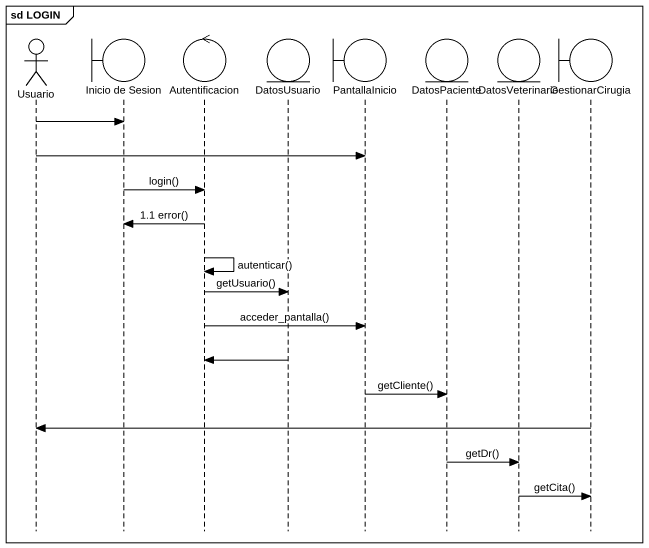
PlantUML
@startuml
mainframe sd LOGIN
hide footbox
actor Usuario
boundary "Inicio de Sesion" as Inicio_de_Sesion
control Autentificacion
entity DatosUsuario
boundary PantallaInicio
entity DatosPaciente
entity DatosVeterinario
boundary GestionarCirugia

Usuario -> Inicio_de_Sesion
Usuario -> PantallaInicio
Inicio_de_Sesion -> Autentificacion : login()
Autentificacion -> Inicio_de_Sesion : 1.1 error()
Autentificacion -> Autentificacion : autenticar()
Autentificacion -> DatosUsuario : getUsuario()
Autentificacion -> PantallaInicio : acceder_pantalla()
DatosUsuario -> Autentificacion
PantallaInicio -> DatosPaciente : getCliente()
GestionarCirugia -> Usuario
DatosPaciente -> DatosVeterinario : getDr()
DatosVeterinario -> GestionarCirugia : getCita()
@enduml
